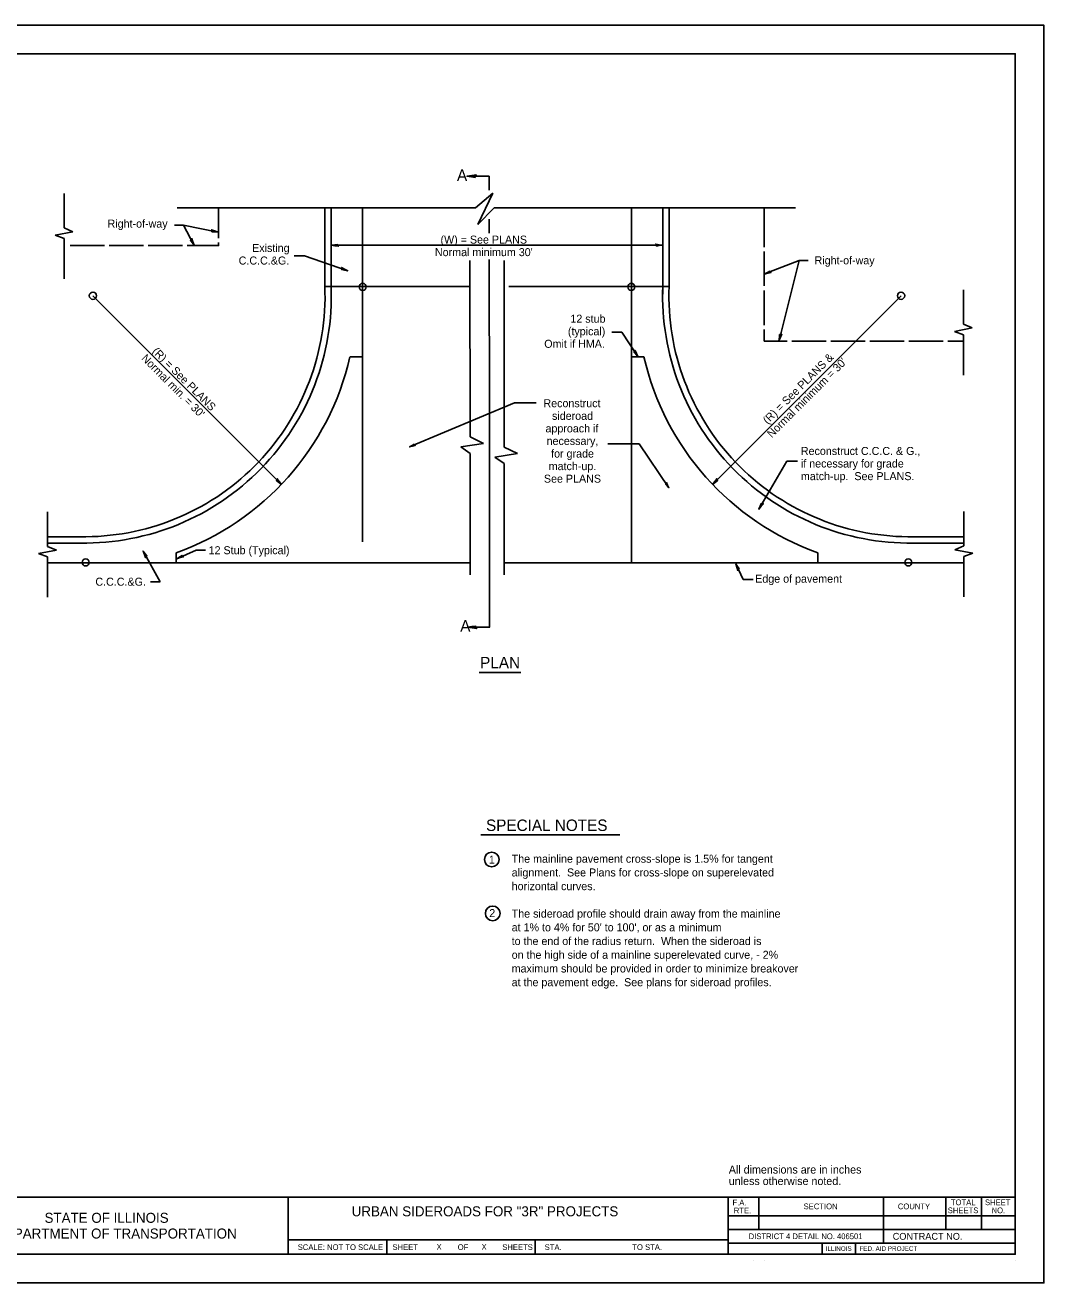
# Model space of a CAD drawing. Extents: x 0 to 2.83, y -0.12 to 1.83.
# Drawn here: x 1.348 to 2.833, y 0 to 1.833 of the extents above; entities that cross this region are included whole.
import ezdxf

# ---------------------------------------------------------------- set-up
doc = ezdxf.new("R2010")
doc.units = 0
for name, color, linetype in [('IDS_Notes', 7, 'Continuous'), ('RD_Pr_Roadway_Dimensions', 7, 'Continuous'), ('RD_Pr_Roadway_Notes', 7, 'Continuous'), ('SH_General_Details', 7, 'Continuous'), ('SH_Printer_Plotting_Border', 7, 'Continuous'), ('STG_Traffic_Control', 7, 'Continuous')]:
    doc.layers.add(name, color=color, linetype=linetype)

msp = doc.modelspace()

# ---------------------------------------------------------------- linework, layer by layer
at = {"layer": 'RD_Pr_Roadway_Dimensions'}
for p, q in [((1.7954, 1.5125), (2.2775, 1.5125)), ((1.7215, 1.1639), (1.4467, 1.4389)), ((2.3503, 1.1639), (2.6251, 1.4389))]:
    msp.add_line(p, q, dxfattribs=at)
for points in [[(1.8034, 1.5124), (1.8031, 1.5138), (1.7992, 1.5132), (1.7943, 1.5125), (1.7996, 1.5118), (1.8043, 1.511), (1.8034, 1.5124), (1.803, 1.5133), (1.7976, 1.5125), (1.8035, 1.5115), (1.8027, 1.5126), (1.8002, 1.5125), (1.8026, 1.5121)], [(2.2683, 1.5126), (2.2686, 1.5113), (2.2725, 1.5119), (2.2775, 1.5125), (2.2722, 1.5132), (2.2675, 1.5141), (2.2683, 1.5126), (2.2687, 1.5117), (2.2741, 1.5125), (2.2682, 1.5136), (2.2691, 1.5124), (2.2716, 1.5126), (2.2692, 1.5129)], [(1.7151, 1.1705), (1.7143, 1.1693), (1.7175, 1.167), (1.7215, 1.1639), (1.7182, 1.1682), (1.7155, 1.1721), (1.7151, 1.1705), (1.7147, 1.1696), (1.7191, 1.1663), (1.7156, 1.1712), (1.7154, 1.1698), (1.7173, 1.1681), (1.7159, 1.1701)], [(2.3567, 1.1705), (2.3574, 1.1693), (2.3543, 1.167), (2.3503, 1.1639), (2.3535, 1.1682), (2.3563, 1.1721), (2.3567, 1.1705), (2.357, 1.1696), (2.3527, 1.1663), (2.3561, 1.1712), (2.3563, 1.1698), (2.3544, 1.1681), (2.3559, 1.1701)]]:
    msp.add_lwpolyline(points, dxfattribs=at)
for centre in [(1.4467, 1.4389), (2.6251, 1.4389)]:
    msp.add_circle(centre, 0.00532, dxfattribs=at)
at = {"layer": 'RD_Pr_Roadway_Notes'}
for p, q in [((1.5654, 1.5416), (1.5785, 1.5416)), ((1.5937, 1.5133), (1.5785, 1.5416)), ((1.5785, 1.5416), (1.6286, 1.5318)), ((1.7399, 1.4972), (1.7551, 1.4972)), ((1.7551, 1.4972), (1.8183, 1.4754)), ((2.4258, 1.4706), (2.4767, 1.4904)), ((2.4767, 1.4904), (2.4473, 1.3737)), ((2.4767, 1.4904), (2.4898, 1.4904)), ((2.0612, 1.2826), (1.9085, 1.2186)), ((2.0932, 1.2826), (2.0612, 1.2826)), ((2.1973, 1.2229), (2.243, 1.2229)), ((2.243, 1.2229), (2.2866, 1.1589)), ((2.4583, 1.1978), (2.4179, 1.1277)), ((2.4583, 1.1978), (2.4739, 1.1978)), ((1.5449, 1.0221), (1.5199, 1.0668)), ((1.5974, 1.068), (1.5689, 1.0556)), ((1.6107, 1.068), (1.5974, 1.068)), ((2.395, 1.0253), (2.3841, 1.0482)), ((1.5308, 1.0221), (1.5449, 1.0221)), ((2.395, 1.0253), (2.4096, 1.0253)), ((2.0098, 0.8898), (2.0705, 0.8898)), ((2.0125, 0.6532), (2.2148, 0.6532))]:
    msp.add_line(p, q, dxfattribs=at)
for points in [[(1.59, 1.5207), (1.5889, 1.5198), (1.5913, 1.5166), (1.5942, 1.5125), (1.5923, 1.5176), (1.5908, 1.5221), (1.59, 1.5207), (1.5894, 1.5199), (1.5926, 1.5155), (1.5907, 1.5212), (1.5901, 1.5199), (1.5915, 1.5178), (1.5906, 1.52)], [(1.6202, 1.5336), (1.6202, 1.5322), (1.6242, 1.532), (1.6292, 1.5317), (1.6241, 1.5334), (1.6197, 1.5351), (1.6202, 1.5336), (1.6204, 1.5326), (1.6259, 1.5323), (1.6203, 1.5345), (1.6209, 1.5332), (1.6234, 1.5329), (1.6211, 1.5337)], [(1.8097, 1.4785), (1.8095, 1.4771), (1.8134, 1.4764), (1.8183, 1.4754), (1.8135, 1.4778), (1.8093, 1.4801), (1.8097, 1.4785), (1.8097, 1.4775), (1.8151, 1.4765), (1.8099, 1.4794), (1.8103, 1.478), (1.8127, 1.4774), (1.8106, 1.4785)], [(2.4343, 1.4736), (2.4335, 1.4747), (2.4301, 1.4728), (2.4257, 1.4704), (2.4309, 1.4716), (2.4356, 1.4726), (2.4343, 1.4736), (2.4336, 1.4743), (2.4288, 1.4716), (2.4347, 1.4728), (2.4335, 1.4735), (2.4312, 1.4725), (2.4336, 1.473)], [(2.4494, 1.3822), (2.448, 1.3823), (2.4476, 1.3784), (2.447, 1.3734), (2.4491, 1.3784), (2.451, 1.3827), (2.4494, 1.3822), (2.4484, 1.3821), (2.4479, 1.3766), (2.4503, 1.3821), (2.449, 1.3816), (2.4485, 1.3791), (2.4495, 1.3813)], [(1.9156, 1.2214), (1.9149, 1.2224), (1.9121, 1.2207), (1.9085, 1.2186), (1.9129, 1.2197), (1.9167, 1.2206), (1.9156, 1.2214), (1.915, 1.222), (1.9111, 1.2196), (1.916, 1.2207), (1.9149, 1.2214), (1.9131, 1.2204), (1.915, 1.2209)], [(2.2824, 1.1653), (2.2816, 1.1644), (2.2838, 1.162), (2.2866, 1.1589), (2.2846, 1.1629), (2.283, 1.1665), (2.2824, 1.1653), (2.282, 1.1646), (2.2851, 1.1612), (2.283, 1.1658), (2.2826, 1.1646), (2.2839, 1.163), (2.283, 1.1648)], [(2.4226, 1.1356), (2.4213, 1.136), (2.4198, 1.1324), (2.4179, 1.1277), (2.4212, 1.132), (2.4243, 1.1356), (2.4226, 1.1356), (2.4216, 1.1357), (2.4196, 1.1306), (2.4235, 1.1353), (2.422, 1.1351), (2.4209, 1.1328), (2.4224, 1.1347)], [(1.5243, 1.0587), (1.5253, 1.0596), (1.5229, 1.0627), (1.5199, 1.0668), (1.5219, 1.0618), (1.5234, 1.0573), (1.5243, 1.0587), (1.5249, 1.0595), (1.5215, 1.0638), (1.5235, 1.0582), (1.5241, 1.0595), (1.5228, 1.0616), (1.5236, 1.0593)], [(1.5774, 1.0592), (1.5766, 1.0603), (1.5732, 1.0582), (1.5689, 1.0556), (1.5741, 1.0571), (1.5787, 1.0582), (1.5774, 1.0592), (1.5766, 1.0598), (1.572, 1.057), (1.5778, 1.0584), (1.5766, 1.0591), (1.5743, 1.0579), (1.5767, 1.0586)], [(2.3879, 1.0399), (2.389, 1.0407), (2.3868, 1.044), (2.3841, 1.0482), (2.3857, 1.0431), (2.387, 1.0385), (2.3879, 1.0399), (2.3886, 1.0406), (2.3855, 1.0452), (2.3871, 1.0394), (2.3878, 1.0407), (2.3866, 1.0429), (2.3873, 1.0405)]]:
    msp.add_lwpolyline(points, dxfattribs=at)
for centre in [(2.0283, 0.6171), (2.0296, 0.5386)]:
    msp.add_circle(centre, 0.0107, dxfattribs=at)
at = {"layer": 'SH_General_Details'}
for p, q in [((2.8333, 1.8333), (0, 1.8333)), ((2.8333, 0), (2.8333, 1.8333)), ((2.0247, 1.6131), (1.9921, 1.6131)), ((2.0247, 1.593), (2.0247, 1.6131)), ((1.4047, 1.5878), (1.4047, 1.5377)), ((2.0047, 1.5668), (2.0297, 1.5886)), ((2.0297, 1.5886), (2.0079, 1.5428)), ((1.5697, 1.5668), (2.0047, 1.5668)), ((1.7848, 1.4525), (1.7848, 1.5668)), ((1.7943, 1.4525), (1.7943, 1.5668)), ((1.8397, 1.4525), (1.8397, 1.5668)), ((2.0079, 1.5428), (2.0319, 1.5668)), ((2.0319, 1.5668), (2.4713, 1.5668)), ((2.232, 1.4525), (2.232, 1.5668)), ((2.2775, 1.4525), (2.2775, 1.5668)), ((2.2869, 1.4525), (2.2869, 1.5668)), ((2.0247, 1.5299), (2.0247, 1.5505)), ((1.4174, 1.5322), (1.3914, 1.527)), ((1.3914, 1.527), (1.4047, 1.5224)), ((1.4047, 1.5377), (1.4174, 1.5322)), ((1.4047, 1.5224), (1.4047, 1.4636)), ((1.9968, 1.233), (1.9965, 1.4904)), ((2.025, 1.2686), (2.0247, 1.4918)), ((2.0461, 1.4525), (2.0461, 1.4905)), ((1.7848, 1.4525), (1.9966, 1.4525)), ((1.7943, 1.4413), (1.7943, 1.4525)), ((1.8397, 1.3497), (1.8397, 1.4525)), ((2.0463, 1.2667), (2.0461, 1.4525)), ((2.2869, 1.4525), (2.0529, 1.4525)), ((2.232, 1.3497), (2.232, 1.4525)), ((2.2775, 1.4413), (2.2775, 1.4525)), ((2.7163, 1.4475), (2.7163, 1.3974)), ((2.7163, 1.3974), (2.729, 1.3919)), ((2.2033, 1.386), (2.2177, 1.386)), ((2.2177, 1.386), (2.2414, 1.3501)), ((2.729, 1.3919), (2.703, 1.3867)), ((2.703, 1.3867), (2.7163, 1.3821)), ((2.7163, 1.3821), (2.7163, 1.3233)), ((1.8216, 1.3497), (1.8397, 1.3497)), ((1.8397, 1.0804), (1.8397, 1.3497)), ((2.2502, 1.3497), (2.232, 1.3497)), ((2.232, 1.0497), (2.232, 1.3497)), ((2.025, 0.9557), (2.025, 1.2686)), ((2.0463, 1.2182), (2.0463, 1.2667)), ((2.0164, 1.2236), (1.9968, 1.233)), ((1.9831, 1.2185), (2.0164, 1.2236)), ((1.9968, 1.2091), (1.9831, 1.2185)), ((2.066, 1.2088), (2.0463, 1.2182)), ((1.9968, 1.0322), (1.9968, 1.2091)), ((2.0327, 1.2037), (2.066, 1.2088)), ((2.0463, 1.1943), (2.0327, 1.2037)), ((2.0463, 1.0322), (2.0463, 1.1943)), ((1.3806, 1.1238), (1.3806, 1.0736)), ((2.7164, 1.1243), (2.7164, 1.0742)), ((1.4365, 1.0876), (1.3816, 1.0876)), ((2.6352, 1.0876), (2.7164, 1.0876)), ((1.3933, 1.0682), (1.3673, 1.063)), ((1.3806, 1.0736), (1.3933, 1.0682)), ((1.4365, 1.0784), (1.3816, 1.0784)), ((1.5678, 1.0502), (1.5678, 1.0642)), ((2.5039, 1.0502), (2.5039, 1.0642)), ((2.6352, 1.0784), (2.7164, 1.0784)), ((2.7164, 1.0742), (2.7037, 1.0687)), ((2.7037, 1.0687), (2.7296, 1.0635)), ((2.7296, 1.0635), (2.7164, 1.0589)), ((1.3673, 1.063), (1.3806, 1.0583)), ((1.3806, 1.0583), (1.3806, 0.9995)), ((1.3816, 1.0497), (1.9968, 1.0497)), ((2.7164, 1.0497), (2.0463, 1.0497)), ((2.7164, 1.0589), (2.7164, 1.0001)), ((2.0253, 0.9557), (1.9927, 0.9557)), ((0.1667, 0.125), (2.7917, 0.125)), ((1.7312, 0.125), (1.7312, 0.0417)), ((2.3729, 0.125), (2.3729, 0.0417)), ((2.4179, 0.125), (2.4179, 0.0779)), ((2.5995, 0.125), (2.5995, 0.0579)), ((2.6905, 0.125), (2.6905, 0.0779)), ((2.7423, 0.125), (2.7423, 0.0779)), ((2.3729, 0.0979), (2.7917, 0.0979)), ((2.3729, 0.0779), (2.7917, 0.0779)), ((1.7312, 0.0625), (2.3729, 0.0625)), ((1.875, 0.0625), (1.875, 0.0417)), ((2.0917, 0.0625), (2.0917, 0.0417)), ((2.3729, 0.0579), (2.7917, 0.0579)), ((2.5101, 0.0579), (2.5101, 0.0417)), ((2.5585, 0.0579), (2.5585, 0.0417)), ((2.4095, 0.0333), (2.4095, 0.0333)), ((2.4262, 0.0333), (2.4262, 0.0333)), ((2.7917, 0.0333), (2.7917, 0.0333)), ((2.8333, 0), (0, 0))]:
    msp.add_line(p, q, dxfattribs=at)
msp.add_lwpolyline([(0.1667, 1.7917), (2.7917, 1.7917), (2.7917, 0.0417), (0.1667, 0.0417)], close=True, dxfattribs=at)
for points in [[(1.6298, 1.523), (1.6298, 1.5668)], [(2.4255, 1.5668), (2.4255, 1.5099)], [(1.4133, 1.5121), (1.4636, 1.5121)], [(1.4702, 1.5121), (1.5204, 1.5121)], [(1.5271, 1.512), (1.5773, 1.512)], [(1.584, 1.512), (1.6298, 1.512), (1.6298, 1.5163)], [(2.4255, 1.5033), (2.4255, 1.4531)], [(2.4255, 1.4464), (2.4255, 1.3962)], [(2.4255, 1.3895), (2.4255, 1.3729), (2.4591, 1.3729)], [(2.4658, 1.3729), (2.516, 1.3729)], [(2.5226, 1.3729), (2.5728, 1.3729)], [(2.5795, 1.3729), (2.6297, 1.3729)], [(2.6364, 1.3729), (2.6866, 1.3729)], [(2.6932, 1.3729), (2.7163, 1.3729)]]:
    msp.add_lwpolyline(points, dxfattribs=at)
for centre in [(1.84, 1.4518), (2.2317, 1.4518), (1.4361, 1.0501), (2.6357, 1.0501)]:
    msp.add_circle(centre, 0.00511, dxfattribs=at)
for centre, radius, start, end in [((1.434, 1.4387), 0.3603, 269.1637, 2.1939), ((1.434, 1.4387), 0.3511, 270.4145, 2.2515), ((2.6377, 1.4387), 0.3603, 177.8061, 270.8363), ((2.6377, 1.4387), 0.3511, 177.7485, 269.5855), ((1.434, 1.4387), 0.3976, 289.6648, 347.0753), ((2.6377, 1.4387), 0.3976, 192.9247, 250.3352)]:
    msp.add_arc(centre, radius, start, end, dxfattribs=at)
at = {"layer": 'SH_Printer_Plotting_Border'}
msp.add_lwpolyline([(0, 0), (2.8333, 0), (2.8333, 1.8333), (0, 1.8333)], close=True, dxfattribs=at)
at = {"layer": 'STG_Traffic_Control'}
for points in [[(2.0044, 1.6133), (2.004, 1.6115), (1.9988, 1.6123), (1.9921, 1.6131), (1.9992, 1.6141), (2.0055, 1.6152), (2.0044, 1.6133), (2.0038, 1.6121), (1.9966, 1.6132), (2.0045, 1.6145), (2.0033, 1.613), (2, 1.6132), (2.0032, 1.6137)], [(2.2365, 1.3578), (2.2355, 1.3568), (2.2382, 1.3539), (2.2414, 1.3501), (2.2391, 1.3549), (2.2372, 1.3593), (2.2365, 1.3578), (2.236, 1.357), (2.2396, 1.3529), (2.2372, 1.3584), (2.2367, 1.357), (2.2382, 1.355), (2.2372, 1.3572)], [(2.0049, 0.9556), (2.0045, 0.9574), (1.9993, 0.9566), (1.9927, 0.9557), (1.9998, 0.9548), (2.006, 0.9537), (2.0049, 0.9556), (2.0044, 0.9568), (1.9971, 0.9557), (2.005, 0.9544), (2.0039, 0.9559), (2.0006, 0.9557), (2.0038, 0.9552)]]:
    msp.add_lwpolyline(points, dxfattribs=at)

# ---------------------------------------------------------------- texts
at = {"layer": 'IDS_Notes'}
for p in [(1.9477, 0.0483), (2.0134, 0.0483)]:
    msp.add_text('X', height=0.00833, dxfattribs=at).set_placement(p)
at = {"layer": 'RD_Pr_Roadway_Dimensions'}
for s, p in [('(W) = See PLANS', (1.9535, 1.5149)), ("Normal minimum 30'", (1.9454, 1.4966))]:
    msp.add_text(s, height=0.011667, dxfattribs=at).set_placement(p)
for s, rotation, p in [('(R) = See PLANS ', 315, (1.5321, 1.3568)), ("Normal min. = 30'", 315, (1.5164, 1.3466)), ('(R) = See PLANS &', 45, (2.4305, 1.2509)), ("Normal minimum = 30'", 45, (2.4366, 1.2311))]:
    msp.add_text(s, height=0.011667, rotation=rotation, dxfattribs=at).set_placement(p)
at = {"layer": 'RD_Pr_Roadway_Notes'}
for s, height, p in [('Right-of-way', 0.011667, (1.468, 1.5382)), ('Existing', 0.01167, (1.6788, 1.5027)), ('C.C.C.&G.', 0.01167, (1.6592, 1.4844)), ('Right-of-way', 0.011667, (2.499, 1.4847)), ('Reconstruct', 0.011667, (2.1036, 1.2764)), ('sideroad', 0.01167, (2.1161, 1.258)), ('approach if', 0.011667, (2.1066, 1.2397)), ('necessary,', 0.01167, (2.1082, 1.2214)), ('for grade', 0.01167, (2.1148, 1.203)), ('Reconstruct C.C.C. & G.,', 0.011667, (2.479, 1.2068)), ('match-up.', 0.01167, (2.1113, 1.1847)), ('if necessary for grade', 0.011667, (2.479, 1.1885)), ('See PLANS', 0.01167, (2.1043, 1.1664)), ('match-up.  See PLANS.', 0.011667, (2.479, 1.1701)), ('12 Stub (Typical)', 0.011667, (1.6154, 1.0621)), ('C.C.C.&G.', 0.01167, (1.4502, 1.0162)), ('Edge of pavement', 0.011667, (2.4124, 1.0206)), ('PLAN', 0.01667, (2.0113, 0.8958)), ('SPECIAL NOTES', 0.016667, (2.0199, 0.6587)), ('   The mainline pavement cross-slope is 1.5% for tangent', 0.011667, (2.0443, 0.6124)), ('1', 0.0117, (2.024, 0.611)), ('   alignment.  See Plans for cross-slope on superelevated', 0.011667, (2.0443, 0.5924)), ('   horizontal curves.', 0.011667, (2.0443, 0.5724)), ('2', 0.0117, (2.0246, 0.5331)), ('   The sideroad profile should drain away from the mainline', 0.011667, (2.0443, 0.5324)), ("   at 1% to 4% for 50' to 100', or as a minimum", 0.011667, (2.0443, 0.5124)), ('   to the end of the radius return.  When the sideroad is', 0.011667, (2.0443, 0.4924)), ('   on the high side of a mainline superelevated curve, - 2%', 0.011667, (2.0443, 0.4724)), ('   maximum should be provided in order to minimize breakover', 0.011667, (2.0443, 0.4524)), ('   at the pavement edge.  See plans for sideroad profiles.', 0.011667, (2.0443, 0.4324)), ('All dimensions are in inches', 0.011668, (2.3739, 0.1593)), ('unless otherwise noted.', 0.011668, (2.3739, 0.1426))]:
    msp.add_text(s, height=height, dxfattribs=at).set_placement(p)
at = {"layer": 'SH_General_Details'}
for s, height, p in [('A', 0.0167, (1.9775, 1.6063)), ('12 stub', 0.01167, (2.1429, 1.3996)), ('(typical)', 0.01167, (2.1392, 1.3813)), ('Omit if HMA.', 0.011667, (2.1048, 1.363)), ('A', 0.0167, (1.9823, 0.9493)), ('URBAN SIDEROADS FOR "3R" PROJECTS', 0.014583, (1.824, 0.097)), ('F.A.  ', 0.00833, (2.3793, 0.1129)), ('SECTION', 0.00833, (2.483, 0.1073)), ('COUNTY', 0.00833, (2.6204, 0.1073)), ('SHEETS', 0.00833, (2.6932, 0.1015)), ('TOTAL', 0.00833, (2.6978, 0.1132)), ('SHEET', 0.00833, (2.7475, 0.1132)), ('NO.', 0.00833, (2.7571, 0.1015)), ('STATE OF ILLINOIS', 0.014584, (1.3761, 0.0875)), ('RTE.', 0.00833, (2.3812, 0.1012)), ('DEPARTMENT OF TRANSPORTATION', 0.014584, (1.3042, 0.0646)), ('SCALE:          ', 0.008333, (1.7453, 0.0479)), ('NOT TO SCALE', 0.008333, (1.7881, 0.0478)), ('SHEET', 0.00833, (1.8835, 0.0479)), ('OF', 0.00833, (1.9786, 0.0479)), ('SHEETS', 0.00833, (2.0435, 0.0479)), ('STA.', 0.00833, (2.1054, 0.0479)), ('TO STA.', 0.00833, (2.2332, 0.0479)), ('DISTRICT 4 DETAIL NO. 406501', 0.008333, (2.4029, 0.0637)), ('CONTRACT NO.      ', 0.01, (2.6129, 0.0628)), ('ILLINOIS', 0.00667, (2.5152, 0.0466)), ('FED. AID PROJECT', 0.006667, (2.5644, 0.0466))]:
    msp.add_text(s, height=height, dxfattribs=at).set_placement(p)

doc.saveas('drawing.dxf')
